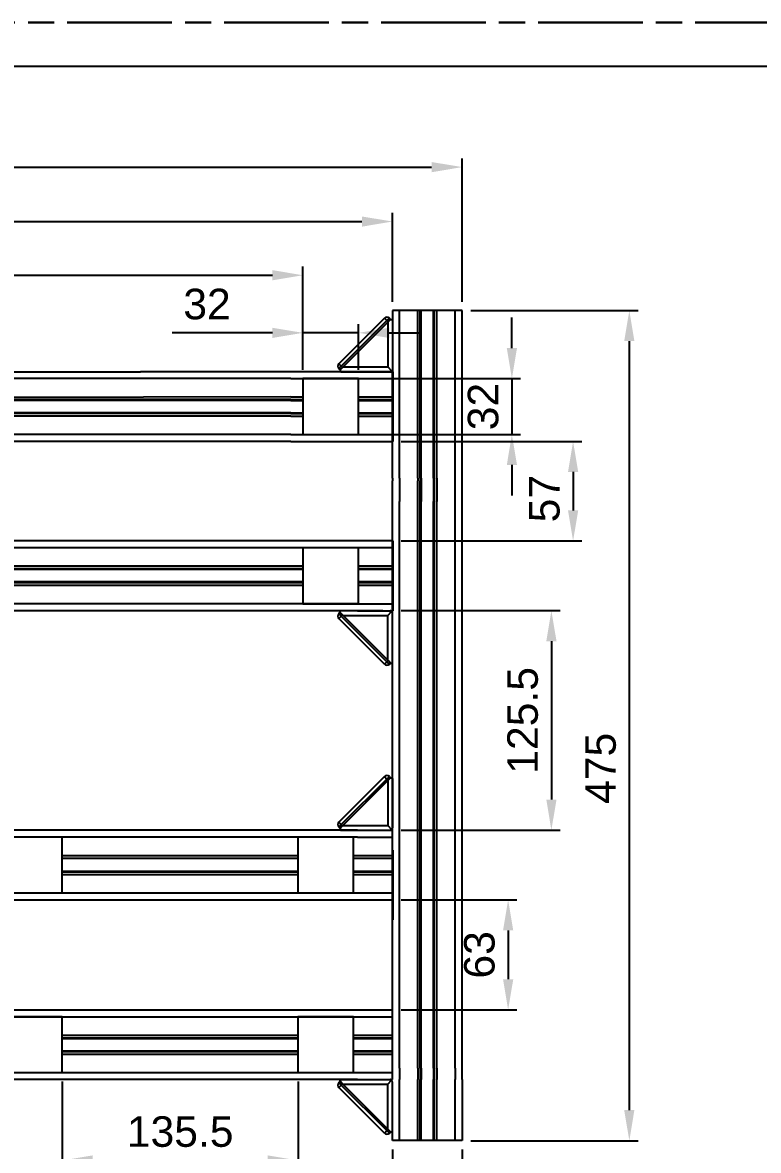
# Model space of a CAD drawing. Header units: millimetres. Extents: x -3183 to 3067, y 1033 to 2218.
# Drawn here: x -3080.5 to -2996.1, y 1170.3 to 1299.6 of the extents above; entities that cross this region are included whole.
import ezdxf

# ---------------------------------------------------------------- set-up
doc = ezdxf.new("R2010")
doc.units = ezdxf.units.MM
doc.linetypes.add('AM_ISO08W050', pattern=[18, 12, -1.5, 3, -1.5])
doc.linetypes.add('phl_thick', pattern=[0])
doc.layers.add('AM_5', color=3, linetype='Continuous', lineweight=25)
doc.layers.add('Kontury', color=7, linetype='Continuous', lineweight=35)
doc.layers.add('niewidoczna', color=7, linetype='AM_ISO08W050', lineweight=30, plot=False)
doc.layers.add('projection', color=7, linetype='Continuous')
doc.styles.get("Standard").update_dxf_attribs({"font": 'arial.ttf'})
doc.dimstyles.new('AM_ISO$0', dxfattribs={"dimtxt": 3.5, "dimasz": 3.5, "dimexe": 1, "dimexo": 1, "dimgap": 1.5, "dimtad": 1, "dimdsep": 46, "dimtxsty": 'Standard', "dimcen": 0, "dimclrd": 256, "dimclre": 256, "dimclrt": 2, "dimadec": 0, "dimazin": 2, "dimtp": 0.1, "dimtm": 0.1, "dimtfac": 0.71, "dimtdec": 3, "dimtmove": 0, "dimatfit": 3, "dimfxl": 1, "dimlwd": -1, "dimlwe": -1, "dimarcsym": 1})

# ---------------------------------------------------------------- blocks, each defined once
blk = doc.blocks.new('*D425')
at = {"layer": 'AM_5', "linetype": 'ByBlock', "transparency": 16777216}
for p, q in [((-3146.09, 1267.59), (-3146.09, 1284.04)), ((-3030.09, 1267.59), (-3030.09, 1284.04)), ((-3142.59, 1283.04), (-3033.59, 1283.04))]:
    blk.add_line(p, q, dxfattribs=at)
at = {"layer": 'AM_5', "transparency": 16777216}
for points in [[(-3142.59, 1283.62), (-3142.59, 1282.45), (-3146.09, 1283.04)], [(-3033.59, 1283.62), (-3033.59, 1282.45), (-3030.09, 1283.04)]]:
    blk.add_solid(points, dxfattribs=at)
at = {"layer": 'Defpoints', "color": 0, "transparency": 16777216}
for p in [(-3030.09, 1283.04), (-3146.09, 1266.59), (-3030.09, 1266.59)]:
    blk.add_point(p, dxfattribs=at)
at = {"layer": 'AM_5', "color": 2, "transparency": 16777216, "insert": (-3088.09, 1286.32), "char_height": 3.5, "attachment_point": 5}
blk.add_mtext('580', dxfattribs=at)
blk = doc.blocks.new('*D426')
at = {"layer": 'AM_5', "linetype": 'ByBlock', "transparency": 16777216}
for p, q in [((-3029.09, 1266.59), (-3009.92, 1266.59)), ((-3010.92, 1263.09), (-3010.92, 1174.93)), ((-3029.09, 1171.43), (-3009.92, 1171.43))]:
    blk.add_line(p, q, dxfattribs=at)
at = {"layer": 'AM_5', "transparency": 16777216}
for points in [[(-3011.51, 1263.09), (-3010.34, 1263.09), (-3010.92, 1266.59)], [(-3011.51, 1174.93), (-3010.34, 1174.93), (-3010.92, 1171.43)]]:
    blk.add_solid(points, dxfattribs=at)
at = {"layer": 'Defpoints', "color": 0, "transparency": 16777216}
for p in [(-3030.09, 1266.59), (-3030.09, 1171.43), (-3010.92, 1171.43)]:
    blk.add_point(p, dxfattribs=at)
at = {"layer": 'AM_5', "color": 2, "transparency": 16777216, "insert": (-3014.2, 1214.11), "char_height": 3.5, "attachment_point": 5, "rotation": 90}
blk.add_mtext('475', dxfattribs=at)
blk = doc.blocks.new('*D427')
at = {"layer": 'AM_5', "linetype": 'ByBlock', "transparency": 16777216}
for p, q in [((-3038.09, 1170.43), (-3038.09, 1162.47)), ((-3030.09, 1170.43), (-3030.09, 1162.47)), ((-3041.59, 1163.47), (-3045.09, 1163.47)), ((-3030.09, 1163.47), (-3038.09, 1163.47)), ((-3026.59, 1163.47), (-3023.09, 1163.47))]:
    blk.add_line(p, q, dxfattribs=at)
at = {"layer": 'AM_5', "transparency": 16777216}
for points in [[(-3041.59, 1164.05), (-3041.59, 1162.89), (-3038.09, 1163.47)], [(-3026.59, 1164.05), (-3026.59, 1162.89), (-3030.09, 1163.47)]]:
    blk.add_solid(points, dxfattribs=at)
at = {"layer": 'Defpoints', "color": 0, "transparency": 16777216}
for p in [(-3038.09, 1171.43), (-3030.09, 1171.43), (-3038.09, 1163.47)]:
    blk.add_point(p, dxfattribs=at)
at = {"layer": 'AM_5', "color": 2, "transparency": 16777216, "insert": (-3034.09, 1166.76), "char_height": 3.5, "attachment_point": 5}
blk.add_mtext('40', dxfattribs=at)
blk = doc.blocks.new('*D428')
at = {"layer": 'AM_5', "linetype": 'ByBlock', "transparency": 16777216}
for p, q in [((-3037.09, 1251.59), (-3016.37, 1251.59)), ((-3017.37, 1248.09), (-3017.37, 1243.69)), ((-3037.09, 1240.19), (-3016.37, 1240.19))]:
    blk.add_line(p, q, dxfattribs=at)
at = {"layer": 'AM_5', "transparency": 16777216}
for points in [[(-3017.95, 1248.09), (-3016.78, 1248.09), (-3017.37, 1251.59)], [(-3017.95, 1243.69), (-3016.78, 1243.69), (-3017.37, 1240.19)]]:
    blk.add_solid(points, dxfattribs=at)
at = {"layer": 'Defpoints', "color": 0, "transparency": 16777216}
for p in [(-3038.09, 1251.59), (-3038.09, 1240.19), (-3017.37, 1240.19)]:
    blk.add_point(p, dxfattribs=at)
at = {"layer": 'AM_5', "color": 2, "transparency": 16777216, "insert": (-3020.65, 1245.03), "char_height": 3.5, "attachment_point": 5, "rotation": 90}
blk.add_mtext('57', dxfattribs=at)
blk = doc.blocks.new('*D420')
at = {"layer": 'AM_5', "linetype": 'ByBlock', "transparency": 16777216}
for p, q in [((-3037.09, 1232.19), (-3018.86, 1232.19)), ((-3019.86, 1228.69), (-3019.86, 1210.53)), ((-3037.09, 1207.03), (-3018.86, 1207.03))]:
    blk.add_line(p, q, dxfattribs=at)
at = {"layer": 'AM_5', "transparency": 16777216}
for points in [[(-3020.44, 1228.69), (-3019.27, 1228.69), (-3019.86, 1232.19)], [(-3020.44, 1210.53), (-3019.27, 1210.53), (-3019.86, 1207.03)]]:
    blk.add_solid(points, dxfattribs=at)
at = {"layer": 'Defpoints', "color": 0, "transparency": 16777216}
for p in [(-3038.09, 1232.19), (-3038.09, 1207.03), (-3019.86, 1207.03)]:
    blk.add_point(p, dxfattribs=at)
at = {"layer": 'AM_5', "color": 2, "transparency": 16777216, "insert": (-3023.14, 1219.61), "char_height": 3.5, "attachment_point": 5, "rotation": 90}
blk.add_mtext('125.5', dxfattribs=at)
blk = doc.blocks.new('*D421')
at = {"layer": 'AM_5', "linetype": 'ByBlock', "transparency": 16777216}
for p, q in [((-3037.09, 1199.03), (-3023.82, 1199.03)), ((-3024.82, 1195.53), (-3024.82, 1189.93)), ((-3037.09, 1186.43), (-3023.82, 1186.43))]:
    blk.add_line(p, q, dxfattribs=at)
at = {"layer": 'AM_5', "transparency": 16777216}
for points in [[(-3025.4, 1195.53), (-3024.23, 1195.53), (-3024.82, 1199.03)], [(-3025.4, 1189.93), (-3024.23, 1189.93), (-3024.82, 1186.43)]]:
    blk.add_solid(points, dxfattribs=at)
at = {"layer": 'Defpoints', "color": 0, "transparency": 16777216}
for p in [(-3038.09, 1199.03), (-3038.09, 1186.43), (-3024.82, 1186.43)]:
    blk.add_point(p, dxfattribs=at)
at = {"layer": 'AM_5', "color": 2, "transparency": 16777216, "insert": (-3028.1, 1192.73), "char_height": 3.5, "attachment_point": 5, "rotation": 90}
blk.add_mtext('63', dxfattribs=at)
blk = doc.blocks.new('*D429')
at = {"layer": 'AM_5', "linetype": 'ByBlock', "transparency": 16777216}
for p, q in [((-3138.09, 1267.59), (-3138.09, 1277.8)), ((-3038.09, 1267.59), (-3038.09, 1277.8)), ((-3134.59, 1276.8), (-3041.59, 1276.8))]:
    blk.add_line(p, q, dxfattribs=at)
at = {"layer": 'AM_5', "transparency": 16777216}
for points in [[(-3134.59, 1277.38), (-3134.59, 1276.21), (-3138.09, 1276.8)], [(-3041.59, 1277.38), (-3041.59, 1276.21), (-3038.09, 1276.8)]]:
    blk.add_solid(points, dxfattribs=at)
at = {"layer": 'Defpoints', "color": 0, "transparency": 16777216}
for p in [(-3038.09, 1276.8), (-3138.09, 1266.59), (-3038.09, 1266.59)]:
    blk.add_point(p, dxfattribs=at)
at = {"layer": 'AM_5', "color": 2, "transparency": 16777216, "insert": (-3088.09, 1280.08), "char_height": 3.5, "attachment_point": 5}
blk.add_mtext('500', dxfattribs=at)
blk = doc.blocks.new('*D430')
at = {"layer": 'AM_5', "linetype": 'ByBlock', "transparency": 16777216}
for p, q in [((-3048.36, 1259.79), (-3048.36, 1265.04)), ((-3041.96, 1259.79), (-3041.96, 1265.04)), ((-3051.86, 1264.04), (-3063.34, 1264.04)), ((-3041.96, 1264.04), (-3048.36, 1264.04)), ((-3038.46, 1264.04), (-3034.96, 1264.04))]:
    blk.add_line(p, q, dxfattribs=at)
at = {"layer": 'AM_5', "transparency": 16777216}
for points in [[(-3051.86, 1264.62), (-3051.86, 1263.45), (-3048.36, 1264.04)], [(-3038.46, 1264.62), (-3038.46, 1263.45), (-3041.96, 1264.04)]]:
    blk.add_solid(points, dxfattribs=at)
at = {"layer": 'Defpoints', "color": 0, "transparency": 16777216}
for p in [(-3048.36, 1264.04), (-3048.36, 1258.79), (-3041.96, 1258.79)]:
    blk.add_point(p, dxfattribs=at)
at = {"layer": 'AM_5', "color": 2, "transparency": 16777216, "insert": (-3059.35, 1267.32), "char_height": 3.5, "attachment_point": 5}
blk.add_mtext('32', dxfattribs=at)
blk = doc.blocks.new('*D431')
at = {"layer": 'AM_5', "linetype": 'ByBlock', "transparency": 16777216}
for p, q in [((-3024.39, 1262.29), (-3024.39, 1265.79)), ((-3040.96, 1258.79), (-3023.39, 1258.79)), ((-3024.39, 1258.79), (-3024.39, 1252.39)), ((-3040.96, 1252.39), (-3023.39, 1252.39)), ((-3024.39, 1248.89), (-3024.39, 1245.39))]:
    blk.add_line(p, q, dxfattribs=at)
at = {"layer": 'AM_5', "transparency": 16777216}
for points in [[(-3024.97, 1262.29), (-3023.8, 1262.29), (-3024.39, 1258.79)], [(-3024.97, 1248.89), (-3023.8, 1248.89), (-3024.39, 1252.39)]]:
    blk.add_solid(points, dxfattribs=at)
at = {"layer": 'Defpoints', "color": 0, "transparency": 16777216}
for p in [(-3041.96, 1258.79), (-3041.96, 1252.39), (-3024.39, 1252.39)]:
    blk.add_point(p, dxfattribs=at)
at = {"layer": 'AM_5', "color": 2, "transparency": 16777216, "insert": (-3027.67, 1255.59), "char_height": 3.5, "attachment_point": 5, "rotation": 90}
blk.add_mtext('32', dxfattribs=at)
blk = doc.blocks.new('*D432')
at = {"layer": 'AM_5', "linetype": 'ByBlock', "transparency": 16777216}
for p, q in [((-3075.98, 1178.23), (-3075.98, 1168.16)), ((-3048.88, 1178.23), (-3048.88, 1168.16)), ((-3052.38, 1169.16), (-3072.48, 1169.16))]:
    blk.add_line(p, q, dxfattribs=at)
at = {"layer": 'AM_5', "transparency": 16777216}
for points in [[(-3072.48, 1169.74), (-3072.48, 1168.58), (-3075.98, 1169.16)], [(-3052.38, 1169.74), (-3052.38, 1168.58), (-3048.88, 1169.16)]]:
    blk.add_solid(points, dxfattribs=at)
at = {"layer": 'Defpoints', "color": 0, "transparency": 16777216}
for p in [(-3075.98, 1179.23), (-3048.88, 1179.23), (-3075.98, 1169.16)]:
    blk.add_point(p, dxfattribs=at)
at = {"layer": 'AM_5', "color": 2, "transparency": 16777216, "insert": (-3062.43, 1172.45), "char_height": 3.5, "attachment_point": 5}
blk.add_mtext('135.5', dxfattribs=at)
blk = doc.blocks.new('*D434')
at = {"layer": 'AM_5', "linetype": 'ByBlock', "transparency": 16777216}
for p, q in [((-3127.29, 1259.79), (-3127.29, 1271.64)), ((-3048.36, 1259.79), (-3048.36, 1271.64)), ((-3123.79, 1270.64), (-3051.86, 1270.64))]:
    blk.add_line(p, q, dxfattribs=at)
at = {"layer": 'AM_5', "transparency": 16777216}
for points in [[(-3123.79, 1271.23), (-3123.79, 1270.06), (-3127.29, 1270.64)], [(-3051.86, 1271.23), (-3051.86, 1270.06), (-3048.36, 1270.64)]]:
    blk.add_solid(points, dxfattribs=at)
at = {"layer": 'Defpoints', "color": 0, "transparency": 16777216}
for p in [(-3048.36, 1270.64), (-3127.29, 1258.79), (-3048.36, 1258.79)]:
    blk.add_point(p, dxfattribs=at)
at = {"layer": 'AM_5', "color": 2, "transparency": 16777216, "insert": (-3087.83, 1273.93), "char_height": 3.5, "attachment_point": 5}
blk.add_mtext('395', dxfattribs=at)

msp = doc.modelspace()

# ---------------------------------------------------------------- linework, layer by layer
for p, q in [((-3178.37473, 1294.60934), (-2881.37473, 1294.60934)), ((-3030.09179, 1266.58725), (-3038.09179, 1266.58725)), ((-3038.09179, 1266.58725), (-3038.09179, 1259.58725)), ((-3037.29179, 1259.58725), (-3037.29179, 1266.58725)), ((-3035.19179, 1259.58725), (-3035.19179, 1266.58725)), ((-3034.89179, 1259.58725), (-3034.89179, 1266.58725)), ((-3034.80331, 1259.58725), (-3034.80331, 1266.58725)), ((-3033.38027, 1259.58725), (-3033.38027, 1266.58725)), ((-3033.29179, 1259.58725), (-3033.29179, 1266.58725)), ((-3032.99179, 1259.58725), (-3032.99179, 1266.58725)), ((-3030.89179, 1259.58725), (-3030.89179, 1266.58725)), ((-3030.09179, 1259.58725), (-3030.09179, 1266.58725)), ((-3134.09179, 1259.58725), (-3068.19179, 1259.58725)), ((-3068.19179, 1259.58725), (-3066.99179, 1259.58725)), ((-3061.19179, 1259.58725), (-3066.99179, 1259.58725)), ((-3060.59179, 1259.58725), (-3061.19179, 1259.58725)), ((-3038.09179, 1259.58725), (-3060.59179, 1259.58725)), ((-3049.72433, 1258.78725), (-3138.09179, 1258.78725)), ((-3049.72433, 1258.78725), (-3038.09179, 1258.78725)), ((-3048.35979, 1258.78725), (-3048.35979, 1252.38725)), ((-3041.95979, 1258.78725), (-3048.35979, 1258.78725)), ((-3041.95979, 1252.38725), (-3041.95979, 1258.78725)), ((-3049.72433, 1256.68725), (-3127.29179, 1256.55559)), ((-3049.72433, 1256.38725), (-3127.29179, 1256.38725)), ((-3049.72433, 1256.29878), (-3127.29179, 1256.29878)), ((-3049.72433, 1256.68725), (-3048.35979, 1256.68725)), ((-3049.72433, 1256.38725), (-3048.35979, 1256.38725)), ((-3049.72433, 1256.29878), (-3048.35979, 1256.29878)), ((-3041.95979, 1256.68725), (-3038.09179, 1256.68725)), ((-3041.95979, 1256.38725), (-3038.09179, 1256.38725)), ((-3041.95979, 1256.29878), (-3038.09179, 1256.29878)), ((-3049.72433, 1254.87573), (-3127.29179, 1254.87573)), ((-3049.72433, 1254.78725), (-3127.29179, 1254.78725)), ((-3049.72433, 1254.48725), (-3127.29179, 1254.48725)), ((-3049.72433, 1254.87573), (-3048.35979, 1254.87573)), ((-3049.72433, 1254.78725), (-3048.35979, 1254.78725)), ((-3049.72433, 1254.48725), (-3048.35979, 1254.48725)), ((-3041.95979, 1254.87573), (-3038.09179, 1254.87573)), ((-3041.95979, 1254.78725), (-3038.09179, 1254.78725)), ((-3041.95979, 1254.48725), (-3038.09179, 1254.48725)), ((-3049.72433, 1252.38725), (-3138.09179, 1252.38725)), ((-3049.72433, 1252.38725), (-3038.09179, 1252.38725)), ((-3048.35979, 1252.38725), (-3041.95979, 1252.38725)), ((-3049.72433, 1251.58725), (-3138.09179, 1251.58725)), ((-3049.72433, 1251.58725), (-3038.04815, 1251.58725)), ((-3038.09179, 1247.38973), (-3038.09179, 1247.08973)), ((-3038.09179, 1244.68973), (-3038.09179, 1247.08973)), ((-3037.29179, 1247.38973), (-3037.29179, 1247.08973)), ((-3037.29179, 1247.08973), (-3037.29179, 1244.68973)), ((-3035.19179, 1247.38973), (-3035.19179, 1247.08973)), ((-3035.19179, 1244.68973), (-3035.19179, 1247.08973)), ((-3034.89179, 1247.38973), (-3034.89179, 1247.08973)), ((-3034.89179, 1244.68973), (-3034.89179, 1247.08973)), ((-3034.80331, 1247.38973), (-3034.80331, 1247.08973)), ((-3034.80331, 1247.08973), (-3034.80331, 1244.68973)), ((-3033.38027, 1247.38973), (-3033.38027, 1247.08973)), ((-3033.38027, 1247.08973), (-3033.38027, 1244.68973)), ((-3033.29179, 1247.38973), (-3033.29179, 1247.08973)), ((-3033.29179, 1247.08973), (-3033.29179, 1244.68973)), ((-3032.99179, 1247.38973), (-3032.99179, 1247.08973)), ((-3032.99179, 1247.08973), (-3032.99179, 1244.68973)), ((-3038.09179, 1244.38973), (-3038.09179, 1244.68973)), ((-3037.29179, 1244.38973), (-3037.29179, 1244.68973)), ((-3035.19179, 1244.38973), (-3035.19179, 1244.68973)), ((-3034.89179, 1244.38973), (-3034.89179, 1244.68973)), ((-3034.80331, 1244.38973), (-3034.80331, 1244.68973)), ((-3033.38027, 1244.38973), (-3033.38027, 1244.68973)), ((-3033.29179, 1244.38973), (-3033.29179, 1244.68973)), ((-3032.99179, 1244.38973), (-3032.99179, 1244.68973)), ((-3049.72433, 1240.18725), (-3138.09179, 1240.18725)), ((-3038.09179, 1240.18725), (-3049.72433, 1240.18725)), ((-3049.72433, 1239.38725), (-3138.09179, 1239.38725)), ((-3038.09179, 1239.38725), (-3049.72433, 1239.38725)), ((-3048.35979, 1239.38725), (-3048.35979, 1232.98725)), ((-3041.95979, 1239.38725), (-3048.35979, 1239.38725)), ((-3041.95979, 1232.98725), (-3041.95979, 1239.38725)), ((-3049.72433, 1237.28725), (-3127.29179, 1237.28725)), ((-3049.72433, 1236.98725), (-3127.29179, 1236.98725)), ((-3049.72433, 1236.89878), (-3127.29179, 1236.89878)), ((-3048.35979, 1237.28725), (-3049.72433, 1237.28725)), ((-3048.35979, 1236.98725), (-3049.72433, 1236.98725)), ((-3048.35979, 1236.89878), (-3049.72433, 1236.89878)), ((-3038.09179, 1237.28725), (-3041.95979, 1237.28725)), ((-3038.09179, 1236.98725), (-3041.95979, 1236.98725)), ((-3038.09179, 1236.89878), (-3041.95979, 1236.89878)), ((-3049.72433, 1235.47573), (-3127.29179, 1235.47573)), ((-3049.72433, 1235.38725), (-3127.29179, 1235.38725)), ((-3049.72433, 1235.08725), (-3127.29179, 1235.08725)), ((-3048.35979, 1235.47573), (-3049.72433, 1235.47573)), ((-3048.35979, 1235.38725), (-3049.72433, 1235.38725)), ((-3048.35979, 1235.08725), (-3049.72433, 1235.08725)), ((-3038.09179, 1235.47573), (-3041.95979, 1235.47573)), ((-3038.09179, 1235.38725), (-3041.95979, 1235.38725)), ((-3038.09179, 1235.08725), (-3041.95979, 1235.08725)), ((-3042.09179, 1232.98725), (-3138.09179, 1232.98725)), ((-3048.35979, 1232.98725), (-3041.95979, 1232.98725)), ((-3068.19179, 1232.18725), (-3138.09179, 1232.18725)), ((-3059.99179, 1232.18725), (-3068.19179, 1232.18725)), ((-3042.09179, 1232.18725), (-3059.99179, 1232.18725)), ((-3066.99179, 1207.03439), (-3138.09179, 1207.03439)), ((-3061.19179, 1207.03439), (-3066.99179, 1207.03439)), ((-3042.09179, 1207.03439), (-3061.19179, 1207.03439)), ((-3066.99179, 1206.23439), (-3138.09179, 1206.23439)), ((-3075.97779, 1206.23439), (-3082.37779, 1206.23439)), ((-3075.97779, 1199.83439), (-3075.97779, 1206.23439)), ((-3061.19179, 1206.23439), (-3066.99179, 1206.23439)), ((-3042.09179, 1206.23439), (-3061.19179, 1206.23439)), ((-3048.95379, 1206.23439), (-3048.95379, 1199.83439)), ((-3042.55379, 1206.23439), (-3048.95379, 1206.23439)), ((-3042.55379, 1199.83439), (-3042.55379, 1206.23439)), ((-3075.97779, 1204.13439), (-3048.95379, 1204.13439)), ((-3075.97779, 1203.83439), (-3048.95379, 1203.83439)), ((-3042.55379, 1204.13439), (-3038.09179, 1204.13439)), ((-3042.55379, 1203.83439), (-3038.09179, 1203.83439)), ((-3075.97779, 1202.32286), (-3048.95379, 1202.32286)), ((-3075.97779, 1202.23439), (-3048.95379, 1202.23439)), ((-3075.97779, 1201.93439), (-3048.95379, 1201.93439)), ((-3042.55379, 1202.32286), (-3038.09179, 1202.32286)), ((-3042.55379, 1202.23439), (-3038.09179, 1202.23439)), ((-3042.55379, 1201.93439), (-3038.09179, 1201.93439)), ((-3123.15884, 1199.83439), (-3038.09179, 1199.83439)), ((-3123.15884, 1199.03439), (-3038.09179, 1199.03439)), ((-3082.37779, 1199.83439), (-3075.97779, 1199.83439)), ((-3048.95379, 1199.83439), (-3042.55379, 1199.83439)), ((-3123.15884, 1186.43439), (-3039.3416, 1186.43439)), ((-3039.3416, 1186.43439), (-3038.09179, 1186.43439)), ((-3123.15884, 1185.63439), (-3038.09179, 1185.63439)), ((-3075.97779, 1185.63439), (-3082.37779, 1185.63439)), ((-3075.97779, 1179.23439), (-3075.97779, 1185.63439)), ((-3048.95379, 1185.63439), (-3048.95379, 1179.23439)), ((-3042.55379, 1185.63439), (-3048.95379, 1185.63439)), ((-3042.55379, 1179.23439), (-3042.55379, 1185.63439)), ((-3075.97779, 1183.53439), (-3048.95379, 1183.53439)), ((-3075.97779, 1183.23439), (-3048.95379, 1183.23439)), ((-3075.97779, 1183.14591), (-3048.95379, 1183.14591)), ((-3042.55379, 1183.53439), (-3038.09179, 1183.53439)), ((-3042.55379, 1183.23439), (-3038.09179, 1183.23439)), ((-3042.55379, 1183.14591), (-3038.09179, 1183.14591)), ((-3075.97779, 1181.72286), (-3048.95379, 1181.72286)), ((-3075.97779, 1181.63439), (-3048.95379, 1181.63439)), ((-3075.97779, 1181.33439), (-3048.95379, 1181.33439)), ((-3042.55379, 1181.72286), (-3038.09179, 1181.72286)), ((-3042.55379, 1181.63439), (-3038.09179, 1181.63439)), ((-3042.55379, 1181.33439), (-3038.09179, 1181.33439)), ((-3092.02589, 1179.23439), (-3069.86939, 1179.23439)), ((-3082.37779, 1179.23439), (-3075.97779, 1179.23439)), ((-3069.86939, 1179.23439), (-3055.65879, 1179.23439)), ((-3055.65879, 1179.23439), (-3042.09179, 1179.23439)), ((-3048.95379, 1179.23439), (-3042.55379, 1179.23439)), ((-3038.09179, 1178.43439), (-3038.09179, 1179.73439)), ((-3037.29179, 1179.73439), (-3037.29179, 1178.43439)), ((-3035.19179, 1179.73439), (-3035.19179, 1178.43439)), ((-3034.89179, 1179.73439), (-3034.89179, 1178.43439)), ((-3034.80331, 1179.73439), (-3034.80331, 1178.43439)), ((-3033.38027, 1179.73439), (-3033.38027, 1178.43439)), ((-3033.29179, 1179.73439), (-3033.29179, 1178.43439)), ((-3032.99179, 1179.73439), (-3032.99179, 1178.43439)), ((-3030.89179, 1179.73439), (-3030.89179, 1178.43439)), ((-3030.09179, 1178.43439), (-3030.09179, 1179.73439)), ((-3069.86939, 1178.43439), (-3092.02589, 1178.43439)), ((-3055.65879, 1178.43439), (-3069.86939, 1178.43439)), ((-3042.09179, 1178.43439), (-3055.65879, 1178.43439)), ((-3037.29179, 1171.43439), (-3037.29179, 1178.43439)), ((-3035.19179, 1171.43439), (-3035.19179, 1178.43439)), ((-3034.89179, 1171.43439), (-3034.89179, 1178.43439)), ((-3034.80331, 1171.43439), (-3034.80331, 1178.43439)), ((-3033.38027, 1171.43439), (-3033.38027, 1178.43439)), ((-3033.29179, 1171.43439), (-3033.29179, 1178.43439)), ((-3032.99179, 1171.43439), (-3032.99179, 1178.43439)), ((-3030.89179, 1171.43439), (-3030.89179, 1178.43439)), ((-3030.09179, 1178.43439), (-3030.09179, 1171.43439)), ((-3038.09179, 1171.43439), (-3038.09576, 1172.5024)), ((-3030.09179, 1171.43439), (-3038.09179, 1171.43439))]:
    msp.add_line(p, q)
at = {"layer": 'Kontury'}
for p, q in [((-3038.09179, 1259.58725), (-3038.09179, 1251.58725)), ((-3038.09179, 1240.18725), (-3038.09179, 1232.18725)), ((-3038.09179, 1204.73121), (-3038.09179, 1196.73121))]:
    msp.add_line(p, q, dxfattribs=at)
at = {"layer": 'niewidoczna'}
msp.add_line((-3183.37473, 1299.60934), (-2876.37473, 1299.60934), dxfattribs=at)
at = {"layer": 'projection', "color": 7, "linetype": 'phl_thick'}
for p, q in [((-3038.99778, 1265.72583), (-3044.23037, 1260.49324)), ((-3038.71494, 1265.44299), (-3043.94753, 1260.2104)), ((-3038.48561, 1265.38948), (-3043.80611, 1260.06898)), ((-3038.99778, 1265.72583), (-3038.71494, 1265.44299)), ((-3038.43209, 1265.72583), (-3038.71494, 1265.44299)), ((-3038.71494, 1265.44299), (-3038.57352, 1265.30157)), ((-3038.62981, 1265.24527), (-3038.62981, 1260.12527)), ((-3038.28981, 1265.58527), (-3038.48561, 1265.38948)), ((-3038.43209, 1265.72583), (-3038.29067, 1265.58441)), ((-3038.28981, 1265.58527), (-3038.18981, 1265.58527)), ((-3038.18981, 1265.58527), (-3038.17408, 1265.58403)), ((-3038.17408, 1265.58403), (-3038.15953, 1265.58059)), ((-3038.15953, 1265.58059), (-3038.14624, 1265.57528)), ((-3038.14624, 1265.57528), (-3038.13427, 1265.56843)), ((-3038.13427, 1265.56843), (-3038.12368, 1265.56029)), ((-3038.12368, 1265.56029), (-3038.11452, 1265.55108)), ((-3038.11452, 1265.55108), (-3038.1068, 1265.54103)), ((-3038.1068, 1265.54103), (-3038.10055, 1265.53035)), ((-3038.10055, 1265.53035), (-3038.09576, 1265.51924)), ((-3038.09576, 1265.51924), (-3038.09241, 1265.5079)), ((-3038.09241, 1265.5079), (-3038.09045, 1265.49652)), ((-3038.09045, 1265.49652), (-3038.08981, 1265.48527)), ((-3038.08981, 1265.48527), (-3038.08981, 1260.68522)), ((-3038.08984, 1260.68525), (-3038.09179, 1260.68329)), ((-3038.09179, 1260.68329), (-3038.09179, 1259.85086)), ((-3038.08984, 1260.68525), (-3038.08981, 1260.68522)), ((-3044.23037, 1260.49324), (-3043.80611, 1260.06898)), ((-3043.94753, 1260.2104), (-3044.23037, 1259.92756)), ((-3044.23037, 1259.92756), (-3044.08895, 1259.78614)), ((-3043.89401, 1259.98107), (-3044.08981, 1259.78527)), ((-3044.08981, 1259.78527), (-3044.08981, 1259.68527)), ((-3044.08981, 1259.68527), (-3044.08858, 1259.66954)), ((-3044.08858, 1259.66954), (-3044.08512, 1259.65499)), ((-3044.08512, 1259.65499), (-3044.07982, 1259.6417)), ((-3044.07982, 1259.6417), (-3044.07297, 1259.62974)), ((-3044.07297, 1259.62974), (-3044.06483, 1259.61915)), ((-3044.06483, 1259.61915), (-3044.05562, 1259.60998)), ((-3044.05562, 1259.60998), (-3044.04557, 1259.60226)), ((-3044.04557, 1259.60226), (-3044.03489, 1259.59601)), ((-3044.03489, 1259.59601), (-3044.02378, 1259.59122)), ((-3044.02378, 1259.59122), (-3044.01244, 1259.58787)), ((-3044.01244, 1259.58787), (-3044.00106, 1259.58591)), ((-3044.00106, 1259.58591), (-3043.98981, 1259.58527)), ((-3043.98981, 1259.58527), (-3039.18981, 1259.58527)), ((-3043.80611, 1260.06898), (-3043.89401, 1259.98107)), ((-3043.74981, 1260.12527), (-3038.62981, 1260.12527)), ((-3042.09179, 1259.58725), (-3038.09179, 1259.58725)), ((-3039.18783, 1259.58725), (-3039.18981, 1259.58527)), ((-3039.18783, 1259.58725), (-3038.3554, 1259.58725)), ((-3038.62981, 1260.12527), (-3038.17768, 1259.67314)), ((-3038.3365, 1259.59011), (-3038.3554, 1259.58725)), ((-3038.31747, 1259.59418), (-3038.3365, 1259.59011)), ((-3038.29845, 1259.59955), (-3038.31747, 1259.59418)), ((-3038.27959, 1259.60625), (-3038.29845, 1259.59955)), ((-3038.26104, 1259.61431), (-3038.27959, 1259.60625)), ((-3038.24296, 1259.62374), (-3038.26104, 1259.61431)), ((-3038.22544, 1259.63439), (-3038.24296, 1259.62374)), ((-3038.20864, 1259.64623), (-3038.22544, 1259.63439)), ((-3038.19267, 1259.65917), (-3038.20864, 1259.64623)), ((-3038.17768, 1259.67314), (-3038.19267, 1259.65917)), ((-3038.1637, 1259.68814), (-3038.17768, 1259.67314)), ((-3038.15076, 1259.7041), (-3038.1637, 1259.68814)), ((-3038.13893, 1259.7209), (-3038.15076, 1259.7041)), ((-3038.12827, 1259.73842), (-3038.13893, 1259.7209)), ((-3038.11885, 1259.75651), (-3038.12827, 1259.73842)), ((-3038.11079, 1259.77506), (-3038.11885, 1259.75651)), ((-3038.10408, 1259.79391), (-3038.11079, 1259.77506)), ((-3038.09872, 1259.81293), (-3038.10408, 1259.79391)), ((-3038.09465, 1259.83196), (-3038.09872, 1259.81293)), ((-3038.09179, 1259.85086), (-3038.09465, 1259.83196)), ((-3038.09179, 1247.38973), (-3038.09179, 1259.58725)), ((-3038.09179, 1258.78725), (-3038.09179, 1259.58725)), ((-3037.29179, 1247.38973), (-3037.29179, 1259.58725)), ((-3035.19179, 1247.38973), (-3035.19179, 1259.58725)), ((-3034.89179, 1247.38973), (-3034.89179, 1259.58725)), ((-3034.80331, 1247.38973), (-3034.80331, 1259.58725)), ((-3033.38027, 1247.38973), (-3033.38027, 1259.58725)), ((-3033.29179, 1247.38973), (-3033.29179, 1259.58725)), ((-3032.99179, 1247.38973), (-3032.99179, 1259.58725)), ((-3030.89179, 1179.73439), (-3030.89179, 1259.58725)), ((-3030.09179, 1179.73439), (-3030.09179, 1259.58725)), ((-3038.09179, 1258.68973), (-3038.09179, 1258.98973)), ((-3038.09179, 1258.60125), (-3038.09179, 1258.68973)), ((-3038.09179, 1257.08973), (-3038.09179, 1257.17821)), ((-3038.09179, 1256.38725), (-3038.09179, 1256.68725)), ((-3038.09179, 1256.38725), (-3038.09179, 1256.68725)), ((-3038.09179, 1256.29878), (-3038.09179, 1256.38725)), ((-3038.09179, 1256.29878), (-3038.09179, 1256.38725)), ((-3038.09179, 1254.78725), (-3038.09179, 1254.87573)), ((-3038.09179, 1254.78725), (-3038.09179, 1254.87573)), ((-3038.09179, 1179.73439), (-3038.09179, 1244.38973)), ((-3037.29179, 1179.73439), (-3037.29179, 1244.38973)), ((-3035.19179, 1179.73439), (-3035.19179, 1244.38973)), ((-3034.89179, 1179.73439), (-3034.89179, 1244.38973)), ((-3034.80331, 1179.73439), (-3034.80331, 1244.38973)), ((-3033.38027, 1179.73439), (-3033.38027, 1244.38973)), ((-3033.29179, 1179.73439), (-3033.29179, 1244.38973)), ((-3032.99179, 1179.73439), (-3032.99179, 1244.38973)), ((-3042.09179, 1232.98725), (-3038.09179, 1232.98725)), ((-3044.23037, 1231.84695), (-3044.08895, 1231.98837)), ((-3043.94753, 1231.56411), (-3044.23037, 1231.84695)), ((-3044.23037, 1231.28126), (-3043.80611, 1231.70553)), ((-3038.99778, 1226.04867), (-3044.23037, 1231.28126)), ((-3044.08981, 1232.08923), (-3044.08858, 1232.10497)), ((-3044.08981, 1231.98923), (-3044.08981, 1232.08923)), ((-3043.89401, 1231.79344), (-3044.08981, 1231.98923)), ((-3044.08858, 1232.10497), (-3044.08512, 1232.11951)), ((-3044.08512, 1232.11951), (-3044.07982, 1232.1328)), ((-3044.07982, 1232.1328), (-3044.07297, 1232.14477)), ((-3044.07297, 1232.14477), (-3044.06483, 1232.15536)), ((-3044.06483, 1232.15536), (-3044.05562, 1232.16453)), ((-3044.05562, 1232.16453), (-3044.04557, 1232.17225)), ((-3044.04557, 1232.17225), (-3044.03489, 1232.1785)), ((-3044.03489, 1232.1785), (-3044.02378, 1232.18329)), ((-3044.02378, 1232.18329), (-3044.01244, 1232.18664)), ((-3044.01244, 1232.18664), (-3044.00106, 1232.1886)), ((-3044.00106, 1232.1886), (-3043.98981, 1232.18923)), ((-3043.98981, 1232.18923), (-3039.18981, 1232.18923)), ((-3038.71494, 1226.33152), (-3043.94753, 1231.56411)), ((-3043.80611, 1231.70553), (-3043.89401, 1231.79344)), ((-3038.48561, 1226.38503), (-3043.80611, 1231.70553)), ((-3043.74981, 1231.64923), (-3038.62981, 1231.64923)), ((-3042.09179, 1232.18725), (-3038.09179, 1232.18725)), ((-3039.18783, 1232.18725), (-3039.18981, 1232.18923)), ((-3039.18783, 1232.18725), (-3038.3554, 1232.18725)), ((-3038.62981, 1231.64923), (-3038.17768, 1232.10136)), ((-3038.62981, 1226.52923), (-3038.62981, 1231.64923)), ((-3038.3365, 1232.1844), (-3038.3554, 1232.18725)), ((-3038.31747, 1232.18033), (-3038.3365, 1232.1844)), ((-3038.29845, 1232.17496), (-3038.31747, 1232.18033)), ((-3038.27959, 1232.16825), (-3038.29845, 1232.17496)), ((-3038.26104, 1232.16019), (-3038.27959, 1232.16825)), ((-3038.24296, 1232.15077), (-3038.26104, 1232.16019)), ((-3038.22544, 1232.14012), (-3038.24296, 1232.15077)), ((-3038.20864, 1232.12828), (-3038.22544, 1232.14012)), ((-3038.19267, 1232.11534), (-3038.20864, 1232.12828)), ((-3038.17768, 1232.10136), (-3038.19267, 1232.11534)), ((-3038.1637, 1232.08637), (-3038.17768, 1232.10136)), ((-3038.15076, 1232.07041), (-3038.1637, 1232.08637)), ((-3038.13893, 1232.0536), (-3038.15076, 1232.07041)), ((-3038.12827, 1232.03609), (-3038.13893, 1232.0536)), ((-3038.11885, 1232.018), (-3038.12827, 1232.03609)), ((-3038.11079, 1231.99945), (-3038.11885, 1232.018)), ((-3038.10408, 1231.9806), (-3038.11079, 1231.99945)), ((-3038.09872, 1231.96158), (-3038.10408, 1231.9806)), ((-3038.09465, 1231.94254), (-3038.09872, 1231.96158)), ((-3038.09179, 1231.92364), (-3038.09465, 1231.94254)), ((-3038.09179, 1231.09121), (-3038.09179, 1231.92364)), ((-3038.08984, 1231.08926), (-3038.09179, 1231.09121)), ((-3038.08984, 1231.08926), (-3038.08981, 1231.08928)), ((-3038.08981, 1226.28923), (-3038.08981, 1231.08928)), ((-3038.99778, 1226.04867), (-3038.71494, 1226.33152)), ((-3038.71494, 1226.33152), (-3038.57352, 1226.47294)), ((-3038.43209, 1226.04867), (-3038.71494, 1226.33152)), ((-3038.28981, 1226.18923), (-3038.48561, 1226.38503)), ((-3038.43209, 1226.04867), (-3038.29067, 1226.1901)), ((-3038.28981, 1226.18923), (-3038.18981, 1226.18923)), ((-3038.18981, 1226.18923), (-3038.17408, 1226.19048)), ((-3038.17408, 1226.19048), (-3038.15953, 1226.19391)), ((-3038.15953, 1226.19391), (-3038.14624, 1226.19922)), ((-3038.14624, 1226.19922), (-3038.13427, 1226.20607)), ((-3038.13427, 1226.20607), (-3038.12368, 1226.21422)), ((-3038.12368, 1226.21422), (-3038.11452, 1226.22343)), ((-3038.11452, 1226.22343), (-3038.1068, 1226.23348)), ((-3038.1068, 1226.23348), (-3038.10055, 1226.24416)), ((-3038.10055, 1226.24416), (-3038.09576, 1226.25526)), ((-3038.09576, 1226.25526), (-3038.09241, 1226.2666)), ((-3038.09241, 1226.2666), (-3038.09045, 1226.27798)), ((-3038.09045, 1226.27798), (-3038.08981, 1226.28923)), ((-3038.99778, 1213.17296), (-3044.23037, 1207.94037)), ((-3038.71494, 1212.89012), (-3043.94753, 1207.65753)), ((-3038.48561, 1212.83661), (-3043.80611, 1207.51611)), ((-3038.99778, 1213.17296), (-3038.71494, 1212.89012)), ((-3038.43209, 1213.17296), (-3038.71494, 1212.89012)), ((-3038.71494, 1212.89012), (-3038.57352, 1212.7487)), ((-3038.28981, 1213.03241), (-3038.48561, 1212.83661)), ((-3038.43209, 1213.17296), (-3038.29067, 1213.03154)), ((-3038.28981, 1213.03241), (-3038.18981, 1213.03241)), ((-3038.18981, 1213.03241), (-3038.17408, 1213.03116)), ((-3038.17408, 1213.03116), (-3038.15953, 1213.02772)), ((-3038.15953, 1213.02772), (-3038.14624, 1213.02242)), ((-3038.14624, 1213.02242), (-3038.13427, 1213.01557)), ((-3038.13427, 1213.01557), (-3038.12368, 1213.00742)), ((-3038.12368, 1213.00742), (-3038.11452, 1212.99821)), ((-3038.11452, 1212.99821), (-3038.1068, 1212.98816)), ((-3038.1068, 1212.98816), (-3038.10055, 1212.97748)), ((-3038.10055, 1212.97748), (-3038.09576, 1212.96638)), ((-3038.09576, 1212.96638), (-3038.09241, 1212.95504)), ((-3038.09241, 1212.95504), (-3038.09045, 1212.94366)), ((-3038.09045, 1212.94366), (-3038.08981, 1212.93241)), ((-3038.08981, 1212.93241), (-3038.08981, 1208.13236)), ((-3038.62981, 1212.69241), (-3038.62981, 1207.57241)), ((-3044.23037, 1207.94037), (-3043.80611, 1207.51611)), ((-3038.08984, 1208.13238), (-3038.09179, 1208.13043)), ((-3038.09179, 1208.13043), (-3038.09179, 1207.298)), ((-3038.08984, 1208.13238), (-3038.08981, 1208.13236)), ((-3043.94753, 1207.65753), (-3044.23037, 1207.37469)), ((-3044.23037, 1207.37469), (-3044.08895, 1207.23327)), ((-3043.89401, 1207.4282), (-3044.08981, 1207.23241)), ((-3044.08981, 1207.23241), (-3044.08981, 1207.13241)), ((-3044.08981, 1207.13241), (-3044.08858, 1207.11667)), ((-3044.08858, 1207.11667), (-3044.08512, 1207.10213)), ((-3044.08512, 1207.10213), (-3044.07982, 1207.08884)), ((-3044.07982, 1207.08884), (-3044.07297, 1207.07687)), ((-3044.07297, 1207.07687), (-3044.06483, 1207.06628)), ((-3044.06483, 1207.06628), (-3044.05562, 1207.05711)), ((-3044.05562, 1207.05711), (-3044.04557, 1207.04939)), ((-3044.04557, 1207.04939), (-3044.03489, 1207.04314)), ((-3044.03489, 1207.04314), (-3044.02378, 1207.03835)), ((-3044.02378, 1207.03835), (-3044.01244, 1207.035)), ((-3044.01244, 1207.035), (-3044.00106, 1207.03304)), ((-3044.00106, 1207.03304), (-3043.98981, 1207.03241)), ((-3043.98981, 1207.03241), (-3039.18981, 1207.03241)), ((-3043.80611, 1207.51611), (-3043.89401, 1207.4282)), ((-3043.74981, 1207.57241), (-3038.62981, 1207.57241)), ((-3042.09179, 1207.03439), (-3038.09179, 1207.03439)), ((-3039.18783, 1207.03439), (-3039.18981, 1207.03241)), ((-3039.18783, 1207.03439), (-3038.3554, 1207.03439)), ((-3038.62981, 1207.57241), (-3038.17768, 1207.12027)), ((-3038.3365, 1207.03724), (-3038.3554, 1207.03439)), ((-3038.31747, 1207.04131), (-3038.3365, 1207.03724)), ((-3038.29845, 1207.04668), (-3038.31747, 1207.04131)), ((-3038.27959, 1207.05339), (-3038.29845, 1207.04668)), ((-3038.26104, 1207.06145), (-3038.27959, 1207.05339)), ((-3038.24296, 1207.07087), (-3038.26104, 1207.06145)), ((-3038.22544, 1207.08152), (-3038.24296, 1207.07087)), ((-3038.20864, 1207.09336), (-3038.22544, 1207.08152)), ((-3038.19267, 1207.1063), (-3038.20864, 1207.09336)), ((-3038.17768, 1207.12027), (-3038.19267, 1207.1063)), ((-3038.1637, 1207.13527), (-3038.17768, 1207.12027)), ((-3038.15076, 1207.15123), (-3038.1637, 1207.13527)), ((-3038.13893, 1207.16804), (-3038.15076, 1207.15123)), ((-3038.12827, 1207.18555), (-3038.13893, 1207.16804)), ((-3038.11885, 1207.20364), (-3038.12827, 1207.18555)), ((-3038.11079, 1207.22219), (-3038.11885, 1207.20364)), ((-3038.10408, 1207.24104), (-3038.11079, 1207.22219)), ((-3038.09872, 1207.26006), (-3038.10408, 1207.24104)), ((-3038.09465, 1207.27909), (-3038.09872, 1207.26006)), ((-3038.09179, 1207.298), (-3038.09465, 1207.27909)), ((-3042.09179, 1206.23439), (-3038.09179, 1206.23439)), ((-3038.09179, 1180.53121), (-3038.09179, 1180.61969)), ((-3042.09179, 1179.23439), (-3038.09179, 1179.23439)), ((-3044.23037, 1178.09408), (-3044.08895, 1178.2355)), ((-3043.94753, 1177.81124), (-3044.23037, 1178.09408)), ((-3044.23037, 1177.5284), (-3043.80611, 1177.95266)), ((-3044.08981, 1178.33637), (-3044.08858, 1178.3521)), ((-3044.08981, 1178.23637), (-3044.08981, 1178.33637)), ((-3043.89401, 1178.04057), (-3044.08981, 1178.23637)), ((-3044.08858, 1178.3521), (-3044.08512, 1178.36665)), ((-3044.08512, 1178.36665), (-3044.07982, 1178.37993)), ((-3044.07982, 1178.37993), (-3044.07297, 1178.3919)), ((-3044.07297, 1178.3919), (-3044.06483, 1178.40249)), ((-3044.06483, 1178.40249), (-3044.05562, 1178.41166)), ((-3044.05562, 1178.41166), (-3044.04557, 1178.41938)), ((-3044.04557, 1178.41938), (-3044.03489, 1178.42563)), ((-3044.03489, 1178.42563), (-3044.02378, 1178.43042)), ((-3044.02378, 1178.43042), (-3044.01244, 1178.43377)), ((-3044.01244, 1178.43377), (-3044.00106, 1178.43573)), ((-3044.00106, 1178.43573), (-3043.98981, 1178.43637)), ((-3043.98981, 1178.43637), (-3039.18981, 1178.43637)), ((-3043.80611, 1177.95266), (-3043.89401, 1178.04057)), ((-3038.48561, 1172.63216), (-3043.80611, 1177.95266)), ((-3042.09179, 1178.43439), (-3038.09179, 1178.43439)), ((-3039.18783, 1178.43439), (-3039.18981, 1178.43637)), ((-3039.18783, 1178.43439), (-3038.3554, 1178.43439)), ((-3038.62981, 1177.89637), (-3038.17768, 1178.3485)), ((-3038.3365, 1178.43153), (-3038.3554, 1178.43439)), ((-3038.31747, 1178.42746), (-3038.3365, 1178.43153)), ((-3038.29845, 1178.42209), (-3038.31747, 1178.42746)), ((-3038.27959, 1178.41539), (-3038.29845, 1178.42209)), ((-3038.26104, 1178.40733), (-3038.27959, 1178.41539)), ((-3038.24296, 1178.3979), (-3038.26104, 1178.40733)), ((-3038.22544, 1178.38725), (-3038.24296, 1178.3979)), ((-3038.20864, 1178.37541), (-3038.22544, 1178.38725)), ((-3038.19267, 1178.36247), (-3038.20864, 1178.37541)), ((-3038.17768, 1178.3485), (-3038.19267, 1178.36247)), ((-3038.1637, 1178.3335), (-3038.17768, 1178.3485)), ((-3038.15076, 1178.31754), (-3038.1637, 1178.3335)), ((-3038.13893, 1178.30074), (-3038.15076, 1178.31754)), ((-3038.12827, 1178.28322), (-3038.13893, 1178.30074)), ((-3038.11885, 1178.26513), (-3038.12827, 1178.28322)), ((-3038.11079, 1178.24658), (-3038.11885, 1178.26513)), ((-3038.10408, 1178.22773), (-3038.11079, 1178.24658)), ((-3038.09872, 1178.20871), (-3038.10408, 1178.22773)), ((-3038.09465, 1178.18968), (-3038.09872, 1178.20871)), ((-3038.09179, 1178.17078), (-3038.09465, 1178.18968)), ((-3038.09179, 1177.33835), (-3038.09179, 1178.17078)), ((-3038.99778, 1172.29581), (-3044.23037, 1177.5284)), ((-3038.71494, 1172.57865), (-3043.94753, 1177.81124)), ((-3043.74981, 1177.89637), (-3038.62981, 1177.89637)), ((-3038.62981, 1172.77637), (-3038.62981, 1177.89637)), ((-3038.08984, 1177.33639), (-3038.09179, 1177.33835)), ((-3038.08984, 1177.33639), (-3038.08981, 1177.33642)), ((-3038.08981, 1172.53637), (-3038.08981, 1177.33642)), ((-3038.99778, 1172.29581), (-3038.71494, 1172.57865)), ((-3038.71494, 1172.57865), (-3038.57352, 1172.72007)), ((-3038.43209, 1172.29581), (-3038.71494, 1172.57865)), ((-3038.28981, 1172.43637), (-3038.48561, 1172.63216)), ((-3038.43209, 1172.29581), (-3038.29067, 1172.43723)), ((-3038.28981, 1172.43637), (-3038.18981, 1172.43637)), ((-3038.18981, 1172.43637), (-3038.17408, 1172.43761)), ((-3038.17408, 1172.43761), (-3038.15953, 1172.44105)), ((-3038.15953, 1172.44105), (-3038.14624, 1172.44636)), ((-3038.14624, 1172.44636), (-3038.13427, 1172.45321)), ((-3038.13427, 1172.45321), (-3038.12368, 1172.46135)), ((-3038.12368, 1172.46135), (-3038.11452, 1172.47056)), ((-3038.11452, 1172.47056), (-3038.1068, 1172.48061)), ((-3038.1068, 1172.48061), (-3038.10055, 1172.49129)), ((-3038.10055, 1172.49129), (-3038.09576, 1172.5024)), ((-3038.09576, 1172.5024), (-3038.09241, 1172.51374)), ((-3038.09241, 1172.51374), (-3038.09045, 1172.52511)), ((-3038.09045, 1172.52511), (-3038.08981, 1172.53637))]:
    msp.add_line(p, q, dxfattribs=at)
for centre, start, end in [((-3038.71494, 1265.44299), 44.999985, 135.0000175), ((-3043.94753, 1260.2104), 134.9999825, 225.000015), ((-3043.94753, 1231.56411), 134.999985, 225.0000175), ((-3038.71494, 1226.33152), 224.9999825, 315.000015), ((-3038.71494, 1212.89012), 44.999985, 135.0000175), ((-3043.94753, 1207.65753), 134.9999825, 225.000015), ((-3043.94753, 1177.81124), 134.999985, 225.0000175), ((-3038.71494, 1172.57865), 224.9999825, 315.000015)]:
    msp.add_arc(centre, 0.4, start, end, dxfattribs=at)

# ---------------------------------------------------------------- dimensions: what is measured, and where the dimension line sits
at = {"layer": 'AM_5'}
for base, p1, p2, angle, text, picture, middle in [((-3030.09179, 1283.03648), (-3146.09179, 1266.58725), (-3030.09179, 1266.58725), 0.0000001, '580', '*D425', (-3088.09179, 1283.03648)), ((-3010.92437, 1171.43439), (-3030.09179, 1266.58725), (-3030.09179, 1171.43439), 90, '475', '*D426', (-3010.92437, 1214.10921)), ((-3019.85585, 1207.03439), (-3038.09179, 1232.18725), (-3038.09179, 1207.03439), 90, '125.5', '*D420', (-3019.85585, 1219.61082))]:
    dim = msp.add_linear_dim(base=base, p1=p1, p2=p2, angle=angle, text=text, dimstyle='AM_ISO$0', dxfattribs=at)
    dim.commit()
    dim.dimension.update_dxf_attribs({"geometry": picture, "text_midpoint": middle, "dimtype": 160})
for base, p1, p2, text, picture, middle in [((-3038.09179, 1276.79619), (-3138.09179, 1266.58725), (-3038.09179, 1266.58725), '500', '*D429', (-3088.09179, 1276.79619)), ((-3048.35979, 1270.64257), (-3127.29179, 1258.78725), (-3048.35979, 1258.78725), '395', '*D434', (-3087.82579, 1270.64257))]:
    dim = msp.add_linear_dim(base=base, p1=p1, p2=p2, text=text, dimstyle='AM_ISO$0', dxfattribs=at)
    dim.commit()
    dim.dimension.update_dxf_attribs({"geometry": picture, "text_midpoint": middle, "dimtype": 160})
for base, p1, p2, text, picture, middle in [((-3048.35979, 1264.03558), (-3041.95979, 1258.78725), (-3048.35979, 1258.78725), '32', '*D430', (-3059.34751, 1267.32378)), ((-3075.97779, 1169.15971), (-3048.87529, 1179.23439), (-3075.97779, 1179.23439), '135.5', '*D432', (-3062.42654, 1172.44791))]:
    dim = msp.add_linear_dim(base=base, p1=p1, p2=p2, text=text, dimstyle='AM_ISO$0', override={"dimpost": ''}, dxfattribs=at)
    dim.commit()
    dim.dimension.update_dxf_attribs({"geometry": picture, "text_midpoint": middle})
for base, p1, p2, text, picture, middle in [((-3024.38543, 1252.38725), (-3041.95979, 1258.78725), (-3041.95979, 1252.38725), '32', '*D431', (-3024.38543, 1255.58725)), ((-3017.36654, 1240.18725), (-3038.09179, 1251.58725), (-3038.09179, 1240.18725), '57', '*D428', (-3017.36654, 1245.03384))]:
    dim = msp.add_linear_dim(base=base, p1=p1, p2=p2, angle=90, text=text, dimstyle='AM_ISO$0', override={"dimpost": ''}, dxfattribs=at)
    dim.commit()
    dim.dimension.update_dxf_attribs({"geometry": picture, "text_midpoint": middle, "dimtype": 160})
dim = msp.add_linear_dim(base=(-3024.81632, 1186.43439), p1=(-3038.09179, 1199.03439), p2=(-3038.09179, 1186.43439), angle=90, text='63', dimstyle='AM_ISO$0', override={"dimpost": ''}, dxfattribs=at)
dim.commit()
dim.dimension.update_dxf_attribs({"geometry": '*D421', "text_midpoint": (-3028.10452, 1192.73439)})
dim = msp.add_linear_dim(base=(-3038.09179, 1163.46846), p1=(-3030.09179, 1171.43439), p2=(-3038.09179, 1171.43439), text='40', dimstyle='AM_ISO$0', override={"dimpost": ''}, dxfattribs=at)
dim.commit()
dim.dimension.update_dxf_attribs({"geometry": '*D427', "text_midpoint": (-3034.09179, 1163.46846), "dimtype": 160})

doc.saveas('drawing.dxf')
